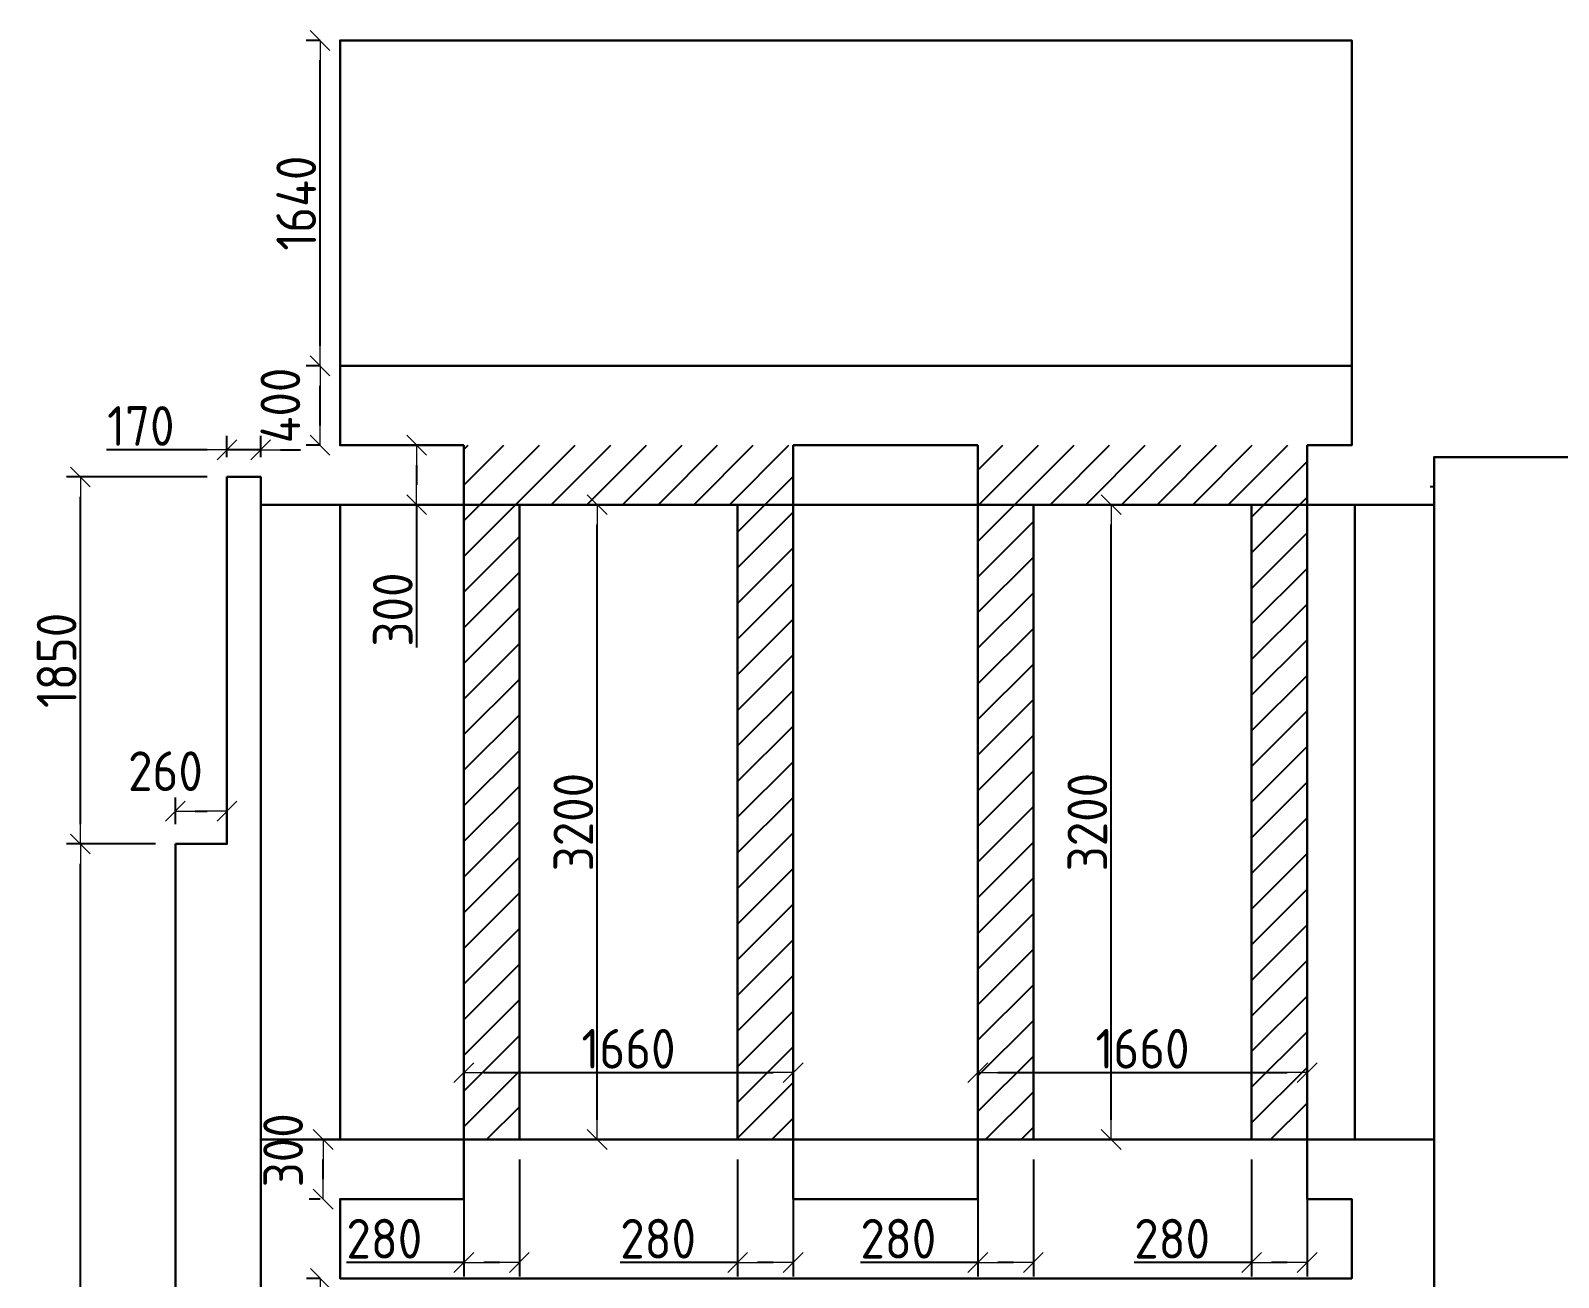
# Model space of a CAD drawing. Header units: millimetres. Extents: x -213536 to 1564669, y -45299 to 942238.
# Drawn here: x 165551 to 173252, y -38890 to -32605 of the extents above; entities that cross this region are included whole.
import ezdxf

# ---------------------------------------------------------------- set-up
doc = ezdxf.new("R2010")
doc.units = ezdxf.units.MM
doc.layers.add('$AUDIT_BAD_LAYER1', color=7, linetype='Continuous')
doc.layers.add('Основные линии', color=7, linetype='Continuous', lineweight=30)
doc.layers.add('Размеры', color=7, linetype='Continuous', lineweight=15)
doc.styles.add('СПДС', font='isocpeur.ttf', dxfattribs={"width": 0.9})
doc.dimstyles.new('Размера А3', dxfattribs={"dimtxt": 200, "dimasz": 100, "dimexe": 70, "dimexo": 100, "dimgap": 20, "dimtad": 1, "dimdec": 0, "dimrnd": 10, "dimzin": 0, "dimdsep": 46, "dimtxsty": 'СПДС', "dimblk": 'ARROWHEAD_6', "dimcen": 1, "dimclrd": 256, "dimclre": 256, "dimclrt": 256, "dimazin": 0, "dimtfac": 1, "dimtdec": 0, "dimtmove": 2, "dimatfit": 3, "dimfxl": 1, "dimtolj": 1, "dimtzin": 0, "dimarcsym": 0})

# ---------------------------------------------------------------- blocks, each defined once
blk = doc.blocks.new('ARROWHEAD_6')
at = {"color": 0, "linetype": 'Continuous'}
for p, q in [((0, 0), (-1, 0)), ((-0.5, -0.5), (0.5, 0.5))]:
    blk.add_line(p, q, dxfattribs=at)
blk = doc.blocks.new('*D5660')
at = {"layer": 'Defpoints', "color": 0, "lineweight": 50, "transparency": 16777216}
for p in [(167734.7, -37883.3), (169394.7, -37857.7), (169394.7, -37883.3)]:
    blk.add_point(p, dxfattribs=at)
at = {"layer": 'Размеры', "lineweight": -2, "transparency": 16777216}
for p, q in [((167734.7, -37783.3), (167734.7, -37787.7)), ((169394.7, -37783.3), (169394.7, -37787.7)), ((167834.7, -37857.7), (169294.7, -37857.7))]:
    blk.add_line(p, q, dxfattribs=at)
at = {"layer": 'Размеры', "lineweight": -2, "transparency": 16777216, "xscale": 100, "yscale": 100, "zscale": 100, "rotation": 180}
blk.add_blockref('ARROWHEAD_6', (167734.7, -37857.7), dxfattribs=at)
at = {"layer": 'Размеры', "lineweight": -2, "transparency": 16777216, "xscale": 100, "yscale": 100, "zscale": 100}
blk.add_blockref('ARROWHEAD_6', (169394.7, -37857.7), dxfattribs=at)
at = {"layer": 'Размеры', "lineweight": 15, "transparency": 16777216, "insert": (168564.7, -37737.7), "char_height": 200, "attachment_point": 5, "style": 'СПДС'}
blk.add_mtext('\\A1;1660', dxfattribs=at)
blk = doc.blocks.new('*D5661')
at = {"layer": 'Defpoints', "color": 0, "lineweight": 50, "transparency": 16777216}
for p in [(168208.2, -34995.3), (168406.6, -34995.3), (168208.2, -38195.3)]:
    blk.add_point(p, dxfattribs=at)
at = {"layer": 'Размеры', "lineweight": -2, "transparency": 16777216}
for p, q in [((168308.2, -34995.3), (168476.6, -34995.3)), ((168406.6, -38095.3), (168406.6, -35095.3)), ((168308.2, -38195.3), (168476.6, -38195.3))]:
    blk.add_line(p, q, dxfattribs=at)
at = {"layer": 'Размеры', "lineweight": -2, "transparency": 16777216, "xscale": 100, "yscale": 100, "zscale": 100}
for p, rotation in [((168406.6, -34995.3), 90), ((168406.6, -38195.3), 270)]:
    blk.add_blockref('ARROWHEAD_6', p, dxfattribs=dict(at, rotation=rotation))
at = {"layer": 'Размеры', "lineweight": 15, "transparency": 16777216, "insert": (168286.6, -36595.3), "char_height": 200, "attachment_point": 5, "rotation": 90, "style": 'СПДС'}
blk.add_mtext('\\A1;3200', dxfattribs=at)
blk = doc.blocks.new('*D5662')
at = {"layer": 'Defpoints', "color": 0, "lineweight": 50, "transparency": 16777216}
for p in [(170325.7, -37883.3), (171985.7, -37857.7), (171985.7, -37883.3)]:
    blk.add_point(p, dxfattribs=at)
at = {"layer": 'Размеры', "lineweight": -2, "transparency": 16777216}
for p, q in [((170325.7, -37783.3), (170325.7, -37787.7)), ((171985.7, -37783.3), (171985.7, -37787.7)), ((170425.7, -37857.7), (171885.7, -37857.7))]:
    blk.add_line(p, q, dxfattribs=at)
at = {"layer": 'Размеры', "lineweight": -2, "transparency": 16777216, "xscale": 100, "yscale": 100, "zscale": 100, "rotation": 180}
blk.add_blockref('ARROWHEAD_6', (170325.7, -37857.7), dxfattribs=at)
at = {"layer": 'Размеры', "lineweight": -2, "transparency": 16777216, "xscale": 100, "yscale": 100, "zscale": 100}
blk.add_blockref('ARROWHEAD_6', (171985.7, -37857.7), dxfattribs=at)
at = {"layer": 'Размеры', "lineweight": 15, "transparency": 16777216, "insert": (171155.7, -37737.7), "char_height": 200, "attachment_point": 5, "style": 'СПДС'}
blk.add_mtext('\\A1;1660', dxfattribs=at)
blk = doc.blocks.new('*D5663')
at = {"layer": 'Defpoints', "color": 0, "lineweight": 50, "transparency": 16777216}
for p in [(170732.9, -34995.3), (170997.6, -34995.3), (170799.2, -38195.3)]:
    blk.add_point(p, dxfattribs=at)
at = {"layer": 'Размеры', "lineweight": -2, "transparency": 16777216}
for p, q in [((170832.9, -34995.3), (171067.6, -34995.3)), ((170997.6, -38095.3), (170997.6, -35095.3)), ((170899.2, -38195.3), (171067.6, -38195.3))]:
    blk.add_line(p, q, dxfattribs=at)
at = {"layer": 'Размеры', "lineweight": -2, "transparency": 16777216, "xscale": 100, "yscale": 100, "zscale": 100}
for p, rotation in [((170997.6, -34995.3), 90), ((170997.6, -38195.3), 270)]:
    blk.add_blockref('ARROWHEAD_6', p, dxfattribs=dict(at, rotation=rotation))
at = {"layer": 'Размеры', "lineweight": 15, "transparency": 16777216, "insert": (170877.6, -36595.3), "char_height": 200, "attachment_point": 5, "rotation": 90, "style": 'СПДС'}
blk.add_mtext('\\A1;3200', dxfattribs=at)
blk = doc.blocks.new('*D5791')
at = {"layer": 'Defpoints', "color": 0, "lineweight": 50, "transparency": 16777216}
for p in [(165801.9, -36705.3), (166280.7, -36705.3), (166230.7, -43985.3)]:
    blk.add_point(p, dxfattribs=at)
at = {"layer": 'Размеры', "lineweight": -2, "transparency": 16777216}
for p, q in [((166180.7, -36705.3), (165731.9, -36705.3)), ((165801.9, -43885.3), (165801.9, -36805.3)), ((166130.7, -43985.3), (165731.9, -43985.3))]:
    blk.add_line(p, q, dxfattribs=at)
at = {"layer": 'Размеры', "lineweight": -2, "transparency": 16777216, "xscale": 100, "yscale": 100, "zscale": 100}
for p, rotation in [((165801.9, -36705.3), 90), ((165801.9, -43985.3), 270)]:
    blk.add_blockref('ARROWHEAD_6', p, dxfattribs=dict(at, rotation=rotation))
at = {"layer": 'Размеры', "lineweight": 15, "transparency": 16777216, "insert": (165681.9, -40345.3), "char_height": 200, "attachment_point": 5, "rotation": 90, "style": 'СПДС'}
blk.add_mtext('\\A1;7280', dxfattribs=at)
blk = doc.blocks.new('*D5792')
at = {"layer": 'Defpoints', "color": 0, "lineweight": 50, "transparency": 16777216}
for p in [(165801.9, -34855.3), (166540.7, -34855.3), (166280.7, -36705.3)]:
    blk.add_point(p, dxfattribs=at)
at = {"layer": 'Размеры', "lineweight": -2, "transparency": 16777216}
for p, q in [((166440.7, -34855.3), (165731.9, -34855.3)), ((165801.9, -36605.3), (165801.9, -34955.3)), ((166180.7, -36705.3), (165731.9, -36705.3))]:
    blk.add_line(p, q, dxfattribs=at)
at = {"layer": 'Размеры', "lineweight": -2, "transparency": 16777216, "xscale": 100, "yscale": 100, "zscale": 100}
for p, rotation in [((165801.9, -34855.3), 90), ((165801.9, -36705.3), 270)]:
    blk.add_blockref('ARROWHEAD_6', p, dxfattribs=dict(at, rotation=rotation))
at = {"layer": 'Размеры', "lineweight": 15, "transparency": 16777216, "insert": (165681.9, -35780.3), "char_height": 200, "attachment_point": 5, "rotation": 90, "style": 'СПДС'}
blk.add_mtext('\\A1;1850', dxfattribs=at)
blk = doc.blocks.new('*D5793')
at = {"layer": 'Defpoints', "color": 0, "lineweight": 50, "transparency": 16777216}
for p in [(166540.7, -36540.4), (166280.7, -36705.3), (166540.7, -36705.3)]:
    blk.add_point(p, dxfattribs=at)
at = {"layer": 'Размеры', "lineweight": -2, "transparency": 16777216}
for p, q in [((166280.7, -36605.3), (166280.7, -36470.4)), ((166540.7, -36605.3), (166540.7, -36470.4)), ((166380.7, -36540.4), (166440.7, -36540.4))]:
    blk.add_line(p, q, dxfattribs=at)
at = {"layer": 'Размеры', "lineweight": -2, "transparency": 16777216, "xscale": 100, "yscale": 100, "zscale": 100, "rotation": 180}
blk.add_blockref('ARROWHEAD_6', (166280.7, -36540.4), dxfattribs=at)
at = {"layer": 'Размеры', "lineweight": -2, "transparency": 16777216, "xscale": 100, "yscale": 100, "zscale": 100}
blk.add_blockref('ARROWHEAD_6', (166540.7, -36540.4), dxfattribs=at)
at = {"layer": 'Размеры', "lineweight": 15, "transparency": 16777216, "insert": (166230.7, -36338.6), "char_height": 200, "attachment_point": 5, "style": 'СПДС'}
blk.add_mtext('\\A1;260', dxfattribs=at)
blk = doc.blocks.new('*D5794')
at = {"layer": 'Defpoints', "color": 0, "lineweight": 50, "transparency": 16777216}
for p in [(166710.7, -34718.4), (166540.7, -34855.3), (166710.7, -34855.3)]:
    blk.add_point(p, dxfattribs=at)
at = {"layer": 'Размеры', "lineweight": -2, "transparency": 16777216}
for p, q in [((166540.7, -34755.3), (166540.7, -34648.4)), ((166710.7, -34755.3), (166710.7, -34648.4)), ((166440.7, -34718.4), (165933.4, -34718.4)), ((166710.7, -34718.4), (166540.7, -34718.4)), ((166810.7, -34718.4), (166910.7, -34718.4))]:
    blk.add_line(p, q, dxfattribs=at)
at = {"layer": 'Размеры', "lineweight": -2, "transparency": 16777216, "xscale": 100, "yscale": 100, "zscale": 100}
blk.add_blockref('ARROWHEAD_6', (166540.7, -34718.4), dxfattribs=at)
at = {"layer": 'Размеры', "lineweight": -2, "transparency": 16777216, "xscale": 100, "yscale": 100, "zscale": 100, "rotation": 180}
blk.add_blockref('ARROWHEAD_6', (166710.7, -34718.4), dxfattribs=at)
at = {"layer": 'Размеры', "lineweight": 15, "transparency": 16777216, "insert": (166106.4, -34598.4), "char_height": 200, "attachment_point": 5, "style": 'СПДС'}
blk.add_mtext('\\A1;170', dxfattribs=at)
blk = doc.blocks.new('*D5807')
at = {"layer": 'Defpoints', "color": 0, "lineweight": 50, "transparency": 16777216}
for p in [(167009.9, -34295.3), (167110.7, -34295.3), (167110.7, -34695.3)]:
    blk.add_point(p, dxfattribs=at)
at = {"layer": 'Размеры', "lineweight": -2, "transparency": 16777216}
for p, q in [((167010.7, -34295.3), (166939.9, -34295.3)), ((167009.9, -34595.3), (167009.9, -34395.3)), ((167010.7, -34695.3), (166939.9, -34695.3))]:
    blk.add_line(p, q, dxfattribs=at)
at = {"layer": 'Размеры', "lineweight": -2, "transparency": 16777216, "xscale": 100, "yscale": 100, "zscale": 100}
for p, rotation in [((167009.9, -34295.3), 90), ((167009.9, -34695.3), 270)]:
    blk.add_blockref('ARROWHEAD_6', p, dxfattribs=dict(at, rotation=rotation))
at = {"layer": 'Размеры', "lineweight": 15, "transparency": 16777216, "insert": (166809.9, -34495.3), "char_height": 200, "attachment_point": 5, "rotation": 90, "style": 'СПДС'}
blk.add_mtext('\\A1;400', dxfattribs=at)
blk = doc.blocks.new('*D5808')
at = {"layer": 'Defpoints', "color": 0, "lineweight": 50, "transparency": 16777216}
for p in [(167009.9, -32655.3), (167110.7, -32655.3), (167110.7, -34295.3)]:
    blk.add_point(p, dxfattribs=at)
at = {"layer": 'Размеры', "lineweight": -2, "transparency": 16777216}
for p, q in [((167010.7, -32655.3), (166939.9, -32655.3)), ((167009.9, -34195.3), (167009.9, -32755.3)), ((167010.7, -34295.3), (166939.9, -34295.3))]:
    blk.add_line(p, q, dxfattribs=at)
at = {"layer": 'Размеры', "lineweight": -2, "transparency": 16777216, "xscale": 100, "yscale": 100, "zscale": 100}
for p, rotation in [((167009.9, -32655.3), 90), ((167009.9, -34295.3), 270)]:
    blk.add_blockref('ARROWHEAD_6', p, dxfattribs=dict(at, rotation=rotation))
at = {"layer": 'Размеры', "lineweight": 15, "transparency": 16777216, "insert": (166889.9, -33475.3), "char_height": 200, "attachment_point": 5, "rotation": 90, "style": 'СПДС'}
blk.add_mtext('\\A1;1640', dxfattribs=at)
blk = doc.blocks.new('*D5809')
at = {"layer": 'Defpoints', "color": 0, "lineweight": 50, "transparency": 16777216}
for p in [(167011.3, -38895.3), (167110.7, -38895.3), (167110.7, -40045.3)]:
    blk.add_point(p, dxfattribs=at)
at = {"layer": 'Размеры', "lineweight": -2, "transparency": 16777216}
for p, q in [((167010.7, -38895.3), (166941.3, -38895.3)), ((167011.3, -39945.3), (167011.3, -38995.3)), ((167010.7, -40045.3), (166941.3, -40045.3))]:
    blk.add_line(p, q, dxfattribs=at)
at = {"layer": 'Размеры', "lineweight": -2, "transparency": 16777216, "xscale": 100, "yscale": 100, "zscale": 100}
for p, rotation in [((167011.3, -38895.3), 90), ((167011.3, -40045.3), 270)]:
    blk.add_blockref('ARROWHEAD_6', p, dxfattribs=dict(at, rotation=rotation))
at = {"layer": 'Размеры', "lineweight": 15, "transparency": 16777216, "insert": (166891.3, -39470.3), "char_height": 200, "attachment_point": 5, "rotation": 90, "style": 'СПДС'}
blk.add_mtext('\\A1;1150', dxfattribs=at)
blk = doc.blocks.new('*D5811')
at = {"layer": 'Defpoints', "color": 0, "lineweight": 50, "transparency": 16777216}
for p in [(167025.7, -38195.3), (167110.7, -38195.3), (167110.7, -38495.3)]:
    blk.add_point(p, dxfattribs=at)
at = {"layer": 'Размеры', "lineweight": -2, "transparency": 16777216}
for p, q in [((167010.7, -38195.3), (166955.7, -38195.3)), ((167025.7, -38395.3), (167025.7, -38295.3)), ((167010.7, -38495.3), (166955.7, -38495.3))]:
    blk.add_line(p, q, dxfattribs=at)
at = {"layer": 'Размеры', "lineweight": -2, "transparency": 16777216, "xscale": 100, "yscale": 100, "zscale": 100}
for p, rotation in [((167025.7, -38195.3), 90), ((167025.7, -38495.3), 270)]:
    blk.add_blockref('ARROWHEAD_6', p, dxfattribs=dict(at, rotation=rotation))
at = {"layer": 'Размеры', "lineweight": 15, "transparency": 16777216, "insert": (166823.9, -38249.4), "char_height": 200, "attachment_point": 5, "rotation": 90, "style": 'СПДС'}
blk.add_mtext('\\A1;300', dxfattribs=at)
blk = doc.blocks.new('*D5785')
at = {"layer": 'Defpoints', "color": 0, "lineweight": 50, "transparency": 16777216}
for p in [(167496.6, -34695.3), (167734.7, -34695.3), (167734.7, -34995.3)]:
    blk.add_point(p, dxfattribs=at)
at = {"layer": 'Размеры', "lineweight": -2, "transparency": 16777216}
for p, q in [((167634.7, -34695.3), (167426.6, -34695.3)), ((167496.6, -34795.3), (167496.6, -34895.3)), ((167634.7, -34995.3), (167426.6, -34995.3)), ((167496.6, -34995.3), (167496.6, -35714.7))]:
    blk.add_line(p, q, dxfattribs=at)
at = {"layer": 'Размеры', "lineweight": -2, "transparency": 16777216, "xscale": 100, "yscale": 100, "zscale": 100}
for p, rotation in [((167496.6, -34695.3), 90), ((167496.6, -34995.3), 270)]:
    blk.add_blockref('ARROWHEAD_6', p, dxfattribs=dict(at, rotation=rotation))
at = {"layer": 'Размеры', "transparency": 16777216, "insert": (167376.6, -35523.7), "char_height": 200, "attachment_point": 5, "rotation": 90, "style": 'СПДС'}
blk.add_mtext('\\A1;300', dxfattribs=at)
blk = doc.blocks.new('*D5714')
at = {"layer": 'Defpoints', "color": 0, "lineweight": 50, "transparency": 16777216}
for p in [(167734.7, -38195.3), (168014.7, -38195.3), (168014.7, -38815.1)]:
    blk.add_point(p, dxfattribs=at)
at = {"layer": 'Размеры', "lineweight": -2, "transparency": 16777216}
for p, q in [((167734.7, -38295.3), (167734.7, -38885.1)), ((168014.7, -38295.3), (168014.7, -38885.1)), ((167734.7, -38815.1), (167143, -38815.1)), ((167914.7, -38815.1), (167834.7, -38815.1))]:
    blk.add_line(p, q, dxfattribs=at)
at = {"layer": 'Размеры', "lineweight": -2, "transparency": 16777216, "xscale": 100, "yscale": 100, "zscale": 100, "rotation": 180}
blk.add_blockref('ARROWHEAD_6', (167734.7, -38815.1), dxfattribs=at)
at = {"layer": 'Размеры', "lineweight": -2, "transparency": 16777216, "xscale": 100, "yscale": 100, "zscale": 100}
blk.add_blockref('ARROWHEAD_6', (168014.7, -38815.1), dxfattribs=at)
at = {"layer": 'Размеры', "transparency": 16777216, "insert": (167334, -38695.1), "char_height": 200, "attachment_point": 5, "style": 'СПДС'}
blk.add_mtext('\\A1;280', dxfattribs=at)
blk = doc.blocks.new('*D5715')
at = {"layer": 'Defpoints', "color": 0, "lineweight": 50, "transparency": 16777216}
for p in [(169114.7, -38195.3), (169394.7, -38195.3), (169394.7, -38815.1)]:
    blk.add_point(p, dxfattribs=at)
at = {"layer": 'Размеры', "lineweight": -2, "transparency": 16777216}
for p, q in [((169114.7, -38295.3), (169114.7, -38885.1)), ((169394.7, -38295.3), (169394.7, -38885.1)), ((169114.7, -38815.1), (168523, -38815.1)), ((169294.7, -38815.1), (169214.7, -38815.1))]:
    blk.add_line(p, q, dxfattribs=at)
at = {"layer": 'Размеры', "lineweight": -2, "transparency": 16777216, "xscale": 100, "yscale": 100, "zscale": 100, "rotation": 180}
blk.add_blockref('ARROWHEAD_6', (169114.7, -38815.1), dxfattribs=at)
at = {"layer": 'Размеры', "lineweight": -2, "transparency": 16777216, "xscale": 100, "yscale": 100, "zscale": 100}
blk.add_blockref('ARROWHEAD_6', (169394.7, -38815.1), dxfattribs=at)
at = {"layer": 'Размеры', "transparency": 16777216, "insert": (168714, -38695.1), "char_height": 200, "attachment_point": 5, "style": 'СПДС'}
blk.add_mtext('\\A1;280', dxfattribs=at)
blk = doc.blocks.new('*D5716')
at = {"layer": 'Defpoints', "color": 0, "lineweight": 50, "transparency": 16777216}
for p in [(170325.7, -38195.3), (170605.7, -38195.3), (170605.7, -38815.1)]:
    blk.add_point(p, dxfattribs=at)
at = {"layer": 'Размеры', "lineweight": -2, "transparency": 16777216}
for p, q in [((170325.7, -38295.3), (170325.7, -38885.1)), ((170605.7, -38295.3), (170605.7, -38885.1)), ((170325.7, -38815.1), (169734, -38815.1)), ((170505.7, -38815.1), (170425.7, -38815.1))]:
    blk.add_line(p, q, dxfattribs=at)
at = {"layer": 'Размеры', "lineweight": -2, "transparency": 16777216, "xscale": 100, "yscale": 100, "zscale": 100, "rotation": 180}
blk.add_blockref('ARROWHEAD_6', (170325.7, -38815.1), dxfattribs=at)
at = {"layer": 'Размеры', "lineweight": -2, "transparency": 16777216, "xscale": 100, "yscale": 100, "zscale": 100}
blk.add_blockref('ARROWHEAD_6', (170605.7, -38815.1), dxfattribs=at)
at = {"layer": 'Размеры', "transparency": 16777216, "insert": (169925, -38695.1), "char_height": 200, "attachment_point": 5, "style": 'СПДС'}
blk.add_mtext('\\A1;280', dxfattribs=at)
blk = doc.blocks.new('*D5717')
at = {"layer": 'Defpoints', "color": 0, "lineweight": 50, "transparency": 16777216}
for p in [(171705.7, -38195.3), (171985.7, -38195.3), (171985.7, -38815.1)]:
    blk.add_point(p, dxfattribs=at)
at = {"layer": 'Размеры', "lineweight": -2, "transparency": 16777216}
for p, q in [((171705.7, -38295.3), (171705.7, -38885.1)), ((171985.7, -38295.3), (171985.7, -38885.1)), ((171705.7, -38815.1), (171114, -38815.1)), ((171885.7, -38815.1), (171805.7, -38815.1))]:
    blk.add_line(p, q, dxfattribs=at)
at = {"layer": 'Размеры', "lineweight": -2, "transparency": 16777216, "xscale": 100, "yscale": 100, "zscale": 100, "rotation": 180}
blk.add_blockref('ARROWHEAD_6', (171705.7, -38815.1), dxfattribs=at)
at = {"layer": 'Размеры', "lineweight": -2, "transparency": 16777216, "xscale": 100, "yscale": 100, "zscale": 100}
blk.add_blockref('ARROWHEAD_6', (171985.7, -38815.1), dxfattribs=at)
at = {"layer": 'Размеры', "transparency": 16777216, "insert": (171305, -38695.1), "char_height": 200, "attachment_point": 5, "style": 'СПДС'}
blk.add_mtext('\\A1;280', dxfattribs=at)

msp = doc.modelspace()

# ---------------------------------------------------------------- hatches: boundary and pattern name
at = {"layer": '$AUDIT_BAD_LAYER1', "transparency": 33554559}
h = msp.add_hatch(dxfattribs=at)
h.set_pattern_fill('ANSI31', color=5, scale=40.0073)
h.paths.add_polyline_path([(168014.7, -34995.3), (167734.7, -34995.3), (167734.7, -38195.3), (168014.7, -38195.3)])
h.paths.add_polyline_path([(169394.7, -34695.3), (167734.7, -34695.3), (167734.7, -34995.3), (169394.7, -34995.3)])
h.paths.add_polyline_path([(169394.7, -34995.3), (169114.7, -34995.3), (169114.7, -38195.3), (169394.7, -38195.3)])
h.paths.add_polyline_path([(170605.7, -34995.3), (170325.7, -34995.3), (170325.7, -38195.3), (170605.7, -38195.3)])
h.paths.add_polyline_path([(171985.7, -34695.3), (170325.7, -34695.3), (170325.7, -34995.3), (170605.7, -34995.3), (171985.7, -34995.3)])
h.paths.add_polyline_path([(171985.7, -34995.3), (171705.7, -34995.3), (171705.7, -38195.3), (171985.7, -38195.3)])
h.paths.add_polyline_path([(174660.7, -34995.3), (174380.7, -34995.3), (174380.7, -38195.3), (174660.7, -38195.3)])
h.paths.add_polyline_path([(176040.7, -34695.3), (174380.7, -34695.3), (174380.7, -34995.3), (176040.7, -34995.3)])
h.paths.add_polyline_path([(176040.7, -34995.3), (175760.7, -34995.3), (175760.7, -38195.3), (176040.7, -38195.3)])
h.paths.add_polyline_path([(177350.7, -34995.3), (177070.7, -34995.3), (177070.7, -38195.3), (177350.7, -38195.3)])
h.paths.add_polyline_path([(178730.7, -34695.3), (177070.7, -34695.3), (177070.7, -34995.3), (178730.7, -34995.3)])
h.paths.add_polyline_path([(178730.7, -34995.3), (178450.7, -34995.3), (178450.7, -38195.3), (178730.7, -38195.3)])
h.paths.add_polyline_path([(181340.7, -34995.3), (181060.7, -34995.3), (181060.7, -38195.3), (181340.7, -38195.3)])
h.paths.add_polyline_path([(182720.7, -34695.3), (181060.7, -34695.3), (181060.7, -34995.3), (182720.7, -34995.3)])
h.paths.add_polyline_path([(182720.7, -34995.3), (182440.7, -34995.3), (182440.7, -38195.3), (182720.7, -38195.3)])
h.paths.add_polyline_path([(184030.7, -34995.3), (183750.7, -34995.3), (183750.7, -38195.3), (184030.7, -38195.3)])
h.paths.add_polyline_path([(185410.7, -34695.3), (183750.7, -34695.3), (183750.7, -34995.3), (185410.7, -34995.3)])
h.paths.add_polyline_path([(185410.7, -34995.3), (185130.7, -34995.3), (185130.7, -38195.3), (185410.7, -38195.3)])
h.paths.add_polyline_path([(188010.7, -34995.3), (187730.7, -34995.3), (187730.7, -38195.3), (188010.7, -38195.3)])
h.paths.add_polyline_path([(189390.7, -34695.3), (187730.7, -34695.3), (187730.7, -34995.3), (189390.7, -34995.3)])
h.paths.add_polyline_path([(189390.7, -34995.3), (189110.7, -34995.3), (189110.7, -38195.3), (189390.7, -38195.3)])
h.paths.add_polyline_path([(190720.7, -34995.3), (190440.7, -34995.3), (190440.7, -38195.3), (190720.7, -38195.3)])
h.paths.add_polyline_path([(192100.7, -34695.3), (190440.7, -34695.3), (190440.7, -34995.3), (190720.7, -34995.3), (192100.7, -34995.3)])
h.paths.add_polyline_path([(192100.7, -34995.3), (191820.7, -34995.3), (191820.7, -38195.3), (192100.7, -38195.3)])
h.paths.add_polyline_path([(194695.1, -34995.3), (194415.1, -34995.3), (194415.1, -38195.3), (194695.1, -38195.3)])
h.paths.add_polyline_path([(196075.1, -34695.3), (194415.1, -34695.3), (194415.1, -34995.3), (196075.1, -34995.3)])
h.paths.add_polyline_path([(196075.1, -34995.3), (195795.1, -34995.3), (195795.1, -38195.3), (196075.1, -38195.3)])
h.paths.add_polyline_path([(197530.7, -34995.3), (197250.7, -34995.3), (197250.7, -38195.3), (197530.7, -38195.3)])
h.paths.add_polyline_path([(198910.7, -34695.3), (197250.7, -34695.3), (197250.7, -34995.3), (198910.7, -34995.3)])
h.paths.add_polyline_path([(198910.7, -34995.3), (198630.7, -34995.3), (198630.7, -38195.3), (198910.7, -38195.3)])
h.paths.add_polyline_path([(168014.7, -40745.3), (167734.7, -40745.3), (167734.7, -43385.3), (168014.7, -43385.3)])
h.paths.add_polyline_path([(169394.7, -40745.3), (169114.7, -40745.3), (169114.7, -43385.3), (169394.7, -43385.3)])
h.paths.add_polyline_path([(170605.7, -40745.3), (170325.7, -40745.3), (170325.7, -43385.3), (170605.7, -43385.3)])
h.paths.add_polyline_path([(171985.7, -40745.3), (171705.7, -40745.3), (171705.7, -43385.3), (171985.7, -43385.3)])
h.paths.add_polyline_path([(174660.7, -40745.3), (174380.7, -40745.3), (174380.7, -43385.3), (174660.7, -43385.3)])
h.paths.add_polyline_path([(176040.7, -40745.3), (175760.7, -40745.3), (175760.7, -43385.3), (176040.7, -43385.3)])
h.paths.add_polyline_path([(181340.7, -40745.3), (181060.7, -40745.3), (181060.7, -43385.3), (181340.7, -43385.3)])
h.paths.add_polyline_path([(182720.7, -40745.3), (182440.7, -40745.3), (182440.7, -43385.3), (182720.7, -43385.3)])
h.paths.add_polyline_path([(184030.7, -40745.3), (183750.7, -40745.3), (183750.7, -43385.3), (184030.7, -43385.3)])
h.paths.add_polyline_path([(185410.7, -40745.3), (185130.7, -40745.3), (185130.7, -43385.3), (185410.7, -43385.3)])
h.paths.add_polyline_path([(189390.7, -40745.3), (189110.7, -40745.3), (189110.7, -43385.3), (189390.7, -43385.3)])
h.paths.add_polyline_path([(188010.7, -40745.3), (187730.7, -40745.3), (187730.7, -43385.3), (188010.7, -43385.3)])
h.paths.add_polyline_path([(190720.7, -40745.3), (190440.7, -40745.3), (190440.7, -43385.3), (190720.7, -43385.3)])
h.paths.add_polyline_path([(192100.7, -40745.3), (191820.7, -40745.3), (191820.7, -43385.3), (192100.7, -43385.3)])
h.paths.add_polyline_path([(194695.1, -40745.3), (194415.1, -40745.3), (194415.1, -43385.3), (194695.1, -43385.3)])
h.paths.add_polyline_path([(196075.1, -40745.3), (195795.1, -40745.3), (195795.1, -43385.3), (196075.1, -43385.3)])
h.paths.add_polyline_path([(197530.7, -40745.3), (197250.7, -40745.3), (197250.7, -43385.3), (197530.7, -43385.3)])
h.paths.add_polyline_path([(198910.7, -40745.3), (198630.7, -40745.3), (198630.7, -43385.3), (198910.7, -43385.3)])
h.paths.add_polyline_path([(177070.7, -40745.3), (177350.7, -40745.3), (177350.7, -43385.3), (177070.7, -43385.3)])
h.paths.add_polyline_path([(178450.7, -40745.3), (178730.7, -40745.3), (178730.7, -43385.3), (178450.7, -43385.3)])

# ---------------------------------------------------------------- linework, layer by layer
at = {"layer": '$AUDIT_BAD_LAYER1', "color": 4}
msp.add_lwpolyline([(172625.7, -34905.7), (172605.7, -34905.7)], dxfattribs=at)
at = {"layer": 'Основные линии'}
for p, q in [((167734.7, -38195.3), (167734.7, -34995.3)), ((167734.7, -34995.3), (167734.7, -38195.3)), ((168014.7, -38195.3), (168014.7, -34995.3)), ((169114.7, -34995.3), (169114.7, -38195.3)), ((169394.7, -34995.3), (169394.7, -38195.3)), ((169394.7, -38195.3), (169394.7, -34995.3)), ((170325.7, -38195.3), (170325.7, -34995.3)), ((170325.7, -34995.3), (170325.7, -38195.3)), ((170605.7, -38195.3), (170605.7, -34995.3)), ((171705.7, -34995.3), (171705.7, -38195.3)), ((171985.7, -34995.3), (171985.7, -38195.3)), ((171985.7, -38195.3), (171985.7, -34995.3)), ((169394.7, -38195.3), (167734.7, -38195.3)), ((167734.7, -38195.3), (168034.7, -38195.3)), ((169094.7, -38195.3), (169394.7, -38195.3)), ((171985.7, -38195.3), (170325.7, -38195.3)), ((170325.7, -38195.3), (170625.7, -38195.3)), ((171685.7, -38195.3), (171985.7, -38195.3))]:
    msp.add_line(p, q, dxfattribs=at)
for points in [[(167110.7, -34295.3), (172210.7, -34295.3), (172210.7, -32655.3), (167110.7, -32655.3)], [(167110.7, -38195.3), (166710.7, -38195.3), (166710.7, -34995.3), (167110.7, -34995.3)], [(167110.7, -34995.3), (167734.7, -34995.3), (167734.7, -38195.3), (167110.7, -38195.3)], [(169394.7, -34995.3), (170325.7, -34995.3), (170325.7, -38195.3), (169394.7, -38195.3)], [(171985.7, -34995.3), (172225.7, -34995.3), (172225.7, -38195.3), (171985.7, -38195.3)], [(172625.7, -38195.3), (172225.7, -38195.3), (172225.7, -34995.3), (172625.7, -34995.3)]]:
    msp.add_lwpolyline(points, close=True, dxfattribs=at)
for points in [[(171985.7, -34695.3), (172210.7, -34695.3), (172210.7, -34295.3), (167110.7, -34295.3), (167110.7, -34695.3), (167734.7, -34695.3)], [(167734.7, -34695.3), (167734.7, -34995.3), (169394.7, -34995.3), (169394.7, -34695.3)], [(169394.7, -34695.3), (170325.7, -34695.3)], [(170325.7, -34695.3), (170325.7, -34995.3), (171985.7, -34995.3), (171985.7, -34695.3)], [(172625.7, -36395.3), (172625.7, -34755.3), (173505.7, -34755.3), (173505.7, -36395.3)], [(166280.7, -36705.3), (166280.7, -43985.3), (166710.7, -43985.3), (166710.7, -34855.3), (166540.7, -34855.3)], [(166540.7, -34855.3), (166540.7, -36705.3), (166280.7, -36705.3)], [(172625.7, -36395.3), (172625.7, -39595.3), (172630.7, -39595.3)], [(167734.7, -38495.3), (167734.7, -38195.3), (169394.7, -38195.3), (169394.7, -38495.3)], [(170325.7, -38495.3), (170325.7, -38195.3), (171985.7, -38195.3), (171985.7, -38495.3)], [(171985.7, -38495.3), (172210.7, -38495.3), (172210.7, -38895.3), (167110.7, -38895.3), (167110.7, -38495.3), (167734.7, -38495.3)], [(169394.7, -38495.3), (170325.7, -38495.3)]]:
    msp.add_lwpolyline(points, dxfattribs=at)

# ---------------------------------------------------------------- dimensions: what is measured, and where the dimension line sits
at = {"layer": 'Размеры', "lineweight": 15}
for base, p1, p2, picture, middle in [((167009.9, -32655.3), (167110.7, -34295.3), (167110.7, -32655.3), '*D5808', (166889.9, -33475.3)), ((167009.9, -34295.3), (167110.7, -34695.3), (167110.7, -34295.3), '*D5807', (166809.9, -34495.3)), ((165801.9, -34855.3), (166280.7, -36705.3), (166540.7, -34855.3), '*D5792', (165681.9, -35780.3)), ((168406.6, -34995.3), (168208.2, -38195.3), (168208.2, -34995.3), '*D5661', (168286.6, -36595.3)), ((170997.6, -34995.3), (170799.2, -38195.3), (170732.9, -34995.3), '*D5663', (170877.6, -36595.3)), ((165801.9, -36705.3), (166230.7, -43985.3), (166280.7, -36705.3), '*D5791', (165681.9, -40345.3)), ((167011.3, -38895.3), (167110.7, -40045.3), (167110.7, -38895.3), '*D5809', (166891.3, -39470.3))]:
    dim = msp.add_linear_dim(base=base, p1=p1, p2=p2, angle=90, dimstyle='Размера А3', dxfattribs=at)
    dim.commit()
    dim.dimension.update_dxf_attribs({"geometry": picture, "text_midpoint": middle})
dim = msp.add_linear_dim(base=(166710.7, -34718.4), p1=(166540.7, -34855.3), p2=(166710.7, -34855.3), dimstyle='Размера А3', override={"dimtmove": 0}, dxfattribs=at)
dim.commit()
dim.dimension.update_dxf_attribs({"geometry": '*D5794', "text_midpoint": (166106.4, -34718.4), "dimtype": 160})
at = {"layer": 'Размеры'}
dim = msp.add_linear_dim(base=(167496.6, -34695.3), p1=(167734.7, -34995.3), p2=(167734.7, -34695.3), angle=90, dimstyle='Размера А3', override={"dimtmove": 0}, dxfattribs=at)
dim.commit()
dim.dimension.update_dxf_attribs({"geometry": '*D5785', "text_midpoint": (167496.6, -35523.7), "dimtype": 160})
at = {"layer": 'Размеры', "lineweight": 15}
dim = msp.add_linear_dim(base=(166540.7, -36540.4), p1=(166280.7, -36705.3), p2=(166540.7, -36705.3), dimstyle='Размера А3', dxfattribs=at)
dim.commit()
dim.dimension.update_dxf_attribs({"geometry": '*D5793', "text_midpoint": (166230.7, -36338.6), "dimtype": 160})
for base, p1, p2, picture, middle in [((169394.7, -37857.7), (167734.7, -37883.3), (169394.7, -37883.3), '*D5660', (168564.7, -37737.7)), ((171985.7, -37857.7), (170325.7, -37883.3), (171985.7, -37883.3), '*D5662', (171155.7, -37737.7))]:
    dim = msp.add_linear_dim(base=base, p1=p1, p2=p2, dimstyle='Размера А3', dxfattribs=at)
    dim.commit()
    dim.dimension.update_dxf_attribs({"geometry": picture, "text_midpoint": middle})
dim = msp.add_linear_dim(base=(167025.7, -38195.3), p1=(167110.7, -38495.3), p2=(167110.7, -38195.3), angle=90, dimstyle='Размера А3', dxfattribs=at)
dim.commit()
dim.dimension.update_dxf_attribs({"geometry": '*D5811', "text_midpoint": (166823.9, -38249.4), "dimtype": 160})
at = {"layer": 'Размеры'}
for base, p1, p2, picture, middle in [((168014.7, -38815.1), (167734.7, -38195.3), (168014.7, -38195.3), '*D5714', (167334, -38815.1)), ((169394.7, -38815.1), (169114.7, -38195.3), (169394.7, -38195.3), '*D5715', (168714, -38815.1)), ((170605.7, -38815.1), (170325.7, -38195.3), (170605.7, -38195.3), '*D5716', (169925, -38815.1)), ((171985.7, -38815.1), (171705.7, -38195.3), (171985.7, -38195.3), '*D5717', (171305, -38815.1))]:
    dim = msp.add_linear_dim(base=base, p1=p1, p2=p2, dimstyle='Размера А3', override={"dimtmove": 0}, dxfattribs=at)
    dim.commit()
    dim.dimension.update_dxf_attribs({"geometry": picture, "text_midpoint": middle, "dimtype": 160})

doc.saveas('drawing.dxf')
